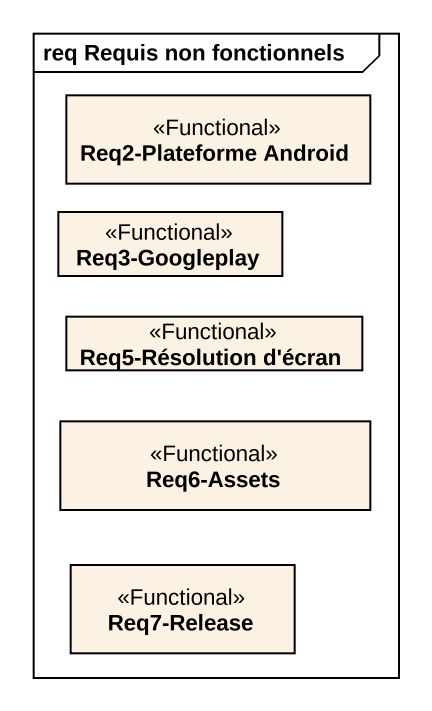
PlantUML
@startuml
mainframe req Requis non fonctionnels
hide circle
hide empty members
class "Req2-Plateforme Android" as Req2_Plateforme_Android <<Functional>>
class "Req3-Googleplay" as Req3_Googleplay <<Functional>>
class "Req5-Résolution d'écran" as Req5_Résolution_d_écran <<Functional>>
class "Req6-Assets" as Req6_Assets <<Functional>>
class "Req7-Release" as Req7_Release <<Functional>>
@enduml
